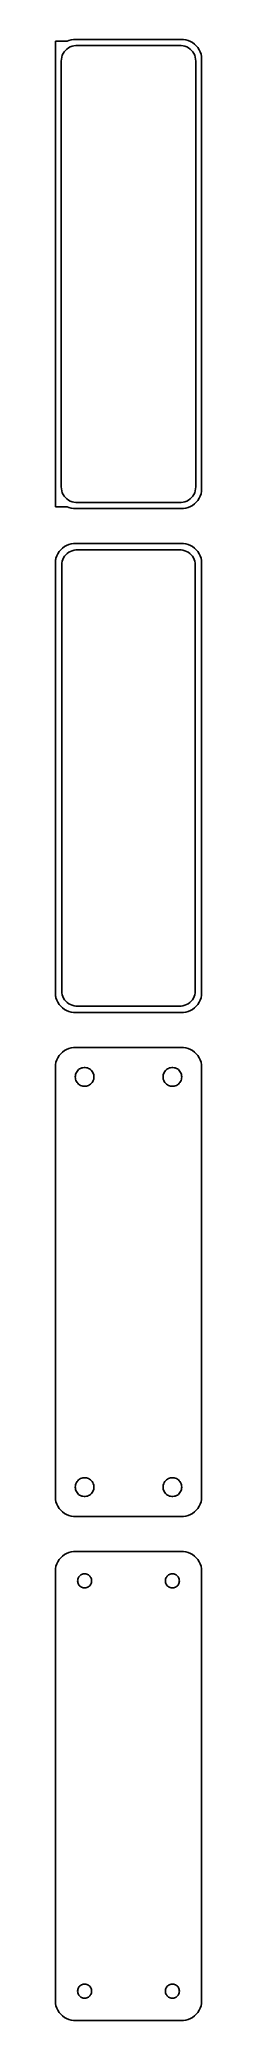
# Model space of a CAD drawing. Header units: metres. Extents: x -19 to 19, y 327 to 834.
import ezdxf

# ---------------------------------------------------------------- set-up
doc = ezdxf.new("R2010")
doc.units = ezdxf.units.M

msp = doc.modelspace()

# ---------------------------------------------------------------- linework, layer by layer
for p, q in [((-15.75, 833.615), (-18.75, 833.615)), ((-18.75, 833.615), (-18.75, 714.385)), ((-16.1659, 831.238), (-15.7997, 831.582)), ((-15.7997, 831.582), (-15.3933, 831.877)), ((-15.2951, 833.755), (-15.75, 833.575)), ((-15.75, 833.575), (-15.75, 833.615)), ((-15.3933, 831.877), (-14.9531, 832.119)), ((-14.6869, 833.911), (-15.2951, 833.755)), ((-14.9531, 832.119), (-14.4861, 832.304)), ((-14.0639, 833.99), (-14.6869, 833.911)), ((-14.4861, 832.304), (-13.9995, 832.429)), ((14.0639, 833.99), (-14.0639, 833.99)), ((-13.9995, 832.429), (-13.5012, 832.492)), ((-13.5012, 832.492), (13.5012, 832.492)), ((13.5012, 832.492), (13.9995, 832.429)), ((13.9995, 832.429), (14.4861, 832.304)), ((14.6869, 833.911), (14.0639, 833.99)), ((14.4861, 832.304), (14.9531, 832.119)), ((15.2951, 833.755), (14.6869, 833.911)), ((14.9531, 832.119), (15.3933, 831.877)), ((15.8789, 833.524), (15.2951, 833.755)), ((15.3933, 831.877), (15.7997, 831.582)), ((15.7997, 831.582), (16.1659, 831.238)), ((16.4291, 833.222), (15.8789, 833.524)), ((16.9371, 832.853), (16.4291, 833.222)), ((17.3948, 832.423), (16.9371, 832.853)), ((17.7951, 831.939), (17.3948, 832.423)), ((18.1315, 831.409), (17.7951, 831.939)), ((-17.25, 828.5), (-17.2184, 829.001)), ((-17.25, 719.5), (-17.25, 828.5)), ((-17.2184, 829.001), (-17.1243, 829.495)), ((-17.1243, 829.495), (-16.9691, 829.972)), ((-16.9691, 829.972), (-16.7552, 830.427)), ((-16.7552, 830.427), (-16.4861, 830.851)), ((-16.4861, 830.851), (-16.1659, 831.238)), ((16.1659, 831.238), (16.4861, 830.851)), ((16.4861, 830.851), (16.7552, 830.427)), ((16.7552, 830.427), (16.9691, 829.972)), ((16.9691, 829.972), (17.1243, 829.495)), ((17.1243, 829.495), (17.2184, 829.001)), ((17.2184, 829.001), (17.25, 828.5)), ((17.25, 828.5), (17.25, 719.5)), ((18.3989, 830.841), (18.1315, 831.409)), ((18.5929, 830.243), (18.3989, 830.841)), ((18.7106, 829.627), (18.5929, 830.243)), ((18.75, 829), (18.7106, 829.627)), ((18.75, 719), (18.75, 829)), ((-17.2184, 718.999), (-17.25, 719.5)), ((-17.1243, 718.505), (-17.2184, 718.999)), ((-16.9691, 718.028), (-17.1243, 718.505)), ((-16.7552, 717.573), (-16.9691, 718.028)), ((-16.4861, 717.149), (-16.7552, 717.573)), ((-16.1659, 716.762), (-16.4861, 717.149)), ((-15.7997, 716.418), (-16.1659, 716.762)), ((-15.3933, 716.123), (-15.7997, 716.418)), ((-14.9531, 715.881), (-15.3933, 716.123)), ((-14.4861, 715.696), (-14.9531, 715.881)), ((-13.9995, 715.571), (-14.4861, 715.696)), ((-13.5012, 715.508), (-13.9995, 715.571)), ((13.5012, 715.508), (-13.5012, 715.508)), ((13.9995, 715.571), (13.5012, 715.508)), ((14.4861, 715.696), (13.9995, 715.571)), ((14.9531, 715.881), (14.4861, 715.696)), ((15.3933, 716.123), (14.9531, 715.881)), ((15.7997, 716.418), (15.3933, 716.123)), ((16.1659, 716.762), (15.7997, 716.418)), ((16.4861, 717.149), (16.1659, 716.762)), ((16.4291, 714.778), (16.9371, 715.147)), ((16.7552, 717.573), (16.4861, 717.149)), ((16.9691, 718.028), (16.7552, 717.573)), ((16.9371, 715.147), (17.3948, 715.577)), ((17.1243, 718.505), (16.9691, 718.028)), ((17.2184, 718.999), (17.1243, 718.505)), ((17.25, 719.5), (17.2184, 718.999)), ((17.3948, 715.577), (17.7951, 716.061)), ((17.7951, 716.061), (18.1315, 716.591)), ((18.1315, 716.591), (18.3989, 717.159)), ((18.3989, 717.159), (18.5929, 717.757)), ((18.5929, 717.757), (18.7106, 718.373)), ((18.7106, 718.373), (18.75, 719)), ((-18.75, 714.385), (-15.75, 714.385)), ((-15.75, 714.385), (-15.75, 714.425)), ((-15.75, 714.425), (-15.2951, 714.245)), ((-15.2951, 714.245), (-14.6869, 714.089)), ((-14.6869, 714.089), (-14.0639, 714.01)), ((-14.0639, 714.01), (14.0639, 714.01)), ((14.0639, 714.01), (14.6869, 714.089)), ((14.6869, 714.089), (15.2951, 714.245)), ((15.2951, 714.245), (15.8789, 714.476)), ((15.8789, 714.476), (16.4291, 714.778)), ((-15.2951, 704.755), (-15.8789, 704.524)), ((-14.6869, 704.911), (-15.2951, 704.755)), ((-14.0639, 704.99), (-14.6869, 704.911)), ((14.0639, 704.99), (-14.0639, 704.99)), ((14.6869, 704.911), (14.0639, 704.99)), ((15.2951, 704.755), (14.6869, 704.911)), ((15.8789, 704.524), (15.2951, 704.755)), ((-18.65, 700.944), (-18.75, 700.944)), ((-18.75, 700.944), (-18.75, 589.056)), ((-18.5929, 701.243), (-18.65, 700.944)), ((-18.3989, 701.841), (-18.5929, 701.243)), ((-18.1315, 702.409), (-18.3989, 701.841)), ((-17.7951, 702.939), (-18.1315, 702.409)), ((-17.3948, 703.423), (-17.7951, 702.939)), ((-16.9371, 703.853), (-17.3948, 703.423)), ((-17.1226, 699.5), (-17.0921, 699.985)), ((-17.0921, 699.985), (-17.001, 700.463)), ((-17.001, 700.463), (-16.8507, 700.926)), ((-16.4291, 704.222), (-16.9371, 703.853)), ((-16.8507, 700.926), (-16.6436, 701.366)), ((-16.6436, 701.366), (-16.383, 701.776)), ((-15.8789, 704.524), (-16.4291, 704.222)), ((-16.383, 701.776), (-16.073, 702.151)), ((-16.073, 702.151), (-15.7185, 702.484)), ((-15.7185, 702.484), (-15.3251, 702.77)), ((-15.3251, 702.77), (-14.8989, 703.004)), ((-14.8989, 703.004), (-14.4467, 703.183)), ((-14.4467, 703.183), (-13.9756, 703.304)), ((-13.9756, 703.304), (-13.4932, 703.365)), ((-13.4932, 703.365), (13.4932, 703.365)), ((13.4932, 703.365), (13.9756, 703.304)), ((13.9756, 703.304), (14.4467, 703.183)), ((14.4467, 703.183), (14.8989, 703.004)), ((14.8989, 703.004), (15.3251, 702.77)), ((15.3251, 702.77), (15.7185, 702.484)), ((15.7185, 702.484), (16.073, 702.151)), ((16.4291, 704.222), (15.8789, 704.524)), ((16.073, 702.151), (16.383, 701.776)), ((16.383, 701.776), (16.6436, 701.366)), ((16.9371, 703.853), (16.4291, 704.222)), ((16.6436, 701.366), (16.8507, 700.926)), ((16.8507, 700.926), (17.001, 700.463)), ((17.3948, 703.423), (16.9371, 703.853)), ((17.001, 700.463), (17.0921, 699.985)), ((17.0921, 699.985), (17.1226, 699.5)), ((17.7951, 702.939), (17.3948, 703.423)), ((18.1315, 702.409), (17.7951, 702.939)), ((18.3989, 701.841), (18.1315, 702.409)), ((18.5929, 701.243), (18.3989, 701.841)), ((18.7106, 700.627), (18.5929, 701.243)), ((18.75, 700), (18.7106, 700.627)), ((18.75, 590), (18.75, 700)), ((-17.1226, 590.5), (-17.1226, 699.5)), ((17.1226, 699.5), (17.1226, 590.5)), ((-18.75, 589.056), (-18.65, 589.056)), ((-18.65, 589.056), (-18.5929, 588.757)), ((-18.5929, 588.757), (-18.3989, 588.159)), ((-18.3989, 588.159), (-18.1315, 587.591)), ((-17.0921, 590.015), (-17.1226, 590.5)), ((-17.001, 589.537), (-17.0921, 590.015)), ((-16.8507, 589.074), (-17.001, 589.537)), ((-16.6436, 588.634), (-16.8507, 589.074)), ((-16.383, 588.224), (-16.6436, 588.634)), ((-16.073, 587.849), (-16.383, 588.224)), ((16.383, 588.224), (16.073, 587.849)), ((16.6436, 588.634), (16.383, 588.224)), ((16.8507, 589.074), (16.6436, 588.634)), ((17.001, 589.537), (16.8507, 589.074)), ((17.0921, 590.015), (17.001, 589.537)), ((17.1226, 590.5), (17.0921, 590.015)), ((18.1315, 587.591), (18.3989, 588.159)), ((18.3989, 588.159), (18.5929, 588.757)), ((18.5929, 588.757), (18.7106, 589.373)), ((18.7106, 589.373), (18.75, 590)), ((-18.1315, 587.591), (-17.7951, 587.061)), ((-17.7951, 587.061), (-17.3948, 586.577)), ((-17.3948, 586.577), (-16.9371, 586.147)), ((-16.9371, 586.147), (-16.4291, 585.778)), ((-16.4291, 585.778), (-15.8789, 585.476)), ((-15.7185, 587.516), (-16.073, 587.849)), ((-15.8789, 585.476), (-15.2951, 585.245)), ((-15.3251, 587.23), (-15.7185, 587.516)), ((-14.8989, 586.996), (-15.3251, 587.23)), ((-15.2951, 585.245), (-14.6869, 585.089)), ((-14.4467, 586.817), (-14.8989, 586.996)), ((-14.6869, 585.089), (-14.0639, 585.01)), ((-13.9756, 586.696), (-14.4467, 586.817)), ((-14.0639, 585.01), (14.0639, 585.01)), ((-13.4932, 586.635), (-13.9756, 586.696)), ((13.4932, 586.635), (-13.4932, 586.635)), ((13.9756, 586.696), (13.4932, 586.635)), ((14.4467, 586.817), (13.9756, 586.696)), ((14.0639, 585.01), (14.6869, 585.089)), ((14.8989, 586.996), (14.4467, 586.817)), ((14.6869, 585.089), (15.2951, 585.245)), ((15.3251, 587.23), (14.8989, 586.996)), ((15.2951, 585.245), (15.8789, 585.476)), ((15.7185, 587.516), (15.3251, 587.23)), ((16.073, 587.849), (15.7185, 587.516)), ((15.8789, 585.476), (16.4291, 585.778)), ((16.4291, 585.778), (16.9371, 586.147)), ((16.9371, 586.147), (17.3948, 586.577)), ((17.3948, 586.577), (17.7951, 587.061)), ((17.7951, 587.061), (18.1315, 587.591)), ((-18.1315, 573.409), (-18.3989, 572.841)), ((-17.7951, 573.939), (-18.1315, 573.409)), ((-17.3948, 574.423), (-17.7951, 573.939)), ((-16.9371, 574.853), (-17.3948, 574.423)), ((-16.4291, 575.222), (-16.9371, 574.853)), ((-15.8789, 575.524), (-16.4291, 575.222)), ((-15.2951, 575.755), (-15.8789, 575.524)), ((-14.6869, 575.911), (-15.2951, 575.755)), ((-14.0639, 575.99), (-14.6869, 575.911)), ((14.0639, 575.99), (-14.0639, 575.99)), ((14.6869, 575.911), (14.0639, 575.99)), ((15.2951, 575.755), (14.6869, 575.911)), ((15.8789, 575.524), (15.2951, 575.755)), ((16.4291, 575.222), (15.8789, 575.524)), ((16.9371, 574.853), (16.4291, 575.222)), ((17.3948, 574.423), (16.9371, 574.853)), ((17.7951, 573.939), (17.3948, 574.423)), ((18.1315, 573.409), (17.7951, 573.939)), ((18.3989, 572.841), (18.1315, 573.409)), ((-18.7106, 571.627), (-18.75, 571)), ((-18.75, 571), (-18.75, 461)), ((-18.5929, 572.243), (-18.7106, 571.627)), ((-18.3989, 572.841), (-18.5929, 572.243)), ((-13.65, 568.5), (-13.6311, 568.801)), ((-13.6311, 568.199), (-13.65, 568.5)), ((-13.6311, 568.801), (-13.5746, 569.097)), ((-13.5746, 567.903), (-13.6311, 568.199)), ((-13.5746, 569.097), (-13.4815, 569.383)), ((-13.4815, 567.617), (-13.5746, 567.903)), ((-13.4815, 569.383), (-13.3531, 569.656)), ((-13.3531, 569.656), (-13.1916, 569.911)), ((-13.1916, 569.911), (-12.9995, 570.143)), ((-12.9995, 570.143), (-12.7798, 570.349)), ((-12.7798, 570.349), (-12.536, 570.526)), ((-12.536, 570.526), (-12.2719, 570.672)), ((-12.2719, 570.672), (-11.9916, 570.783)), ((-11.9916, 570.783), (-11.6997, 570.857)), ((-11.6997, 570.857), (-11.4007, 570.895)), ((-11.4007, 570.895), (-11.0993, 570.895)), ((-11.0993, 570.895), (-10.8003, 570.857)), ((-10.8003, 570.857), (-10.5083, 570.783)), ((-10.5083, 570.783), (-10.2281, 570.672)), ((-10.2281, 570.672), (-9.964, 570.526)), ((-9.964, 570.526), (-9.72017, 570.349)), ((-9.72017, 570.349), (-9.50047, 570.143)), ((-9.50047, 570.143), (-9.30835, 569.911)), ((-9.30835, 569.911), (-9.14685, 569.656)), ((-9.14685, 569.656), (-9.01852, 569.383)), ((-9.01852, 569.383), (-8.9254, 569.097)), ((-8.9254, 567.903), (-9.01852, 567.617)), ((-8.9254, 569.097), (-8.86891, 568.801)), ((-8.86891, 568.199), (-8.9254, 567.903)), ((-8.86891, 568.801), (-8.84999, 568.5)), ((-8.84999, 568.5), (-8.86891, 568.199)), ((8.84999, 568.5), (8.86891, 568.801)), ((8.86891, 568.199), (8.84999, 568.5)), ((8.86891, 568.801), (8.9254, 569.097)), ((8.9254, 567.903), (8.86891, 568.199)), ((8.9254, 569.097), (9.01852, 569.383)), ((9.01852, 567.617), (8.9254, 567.903)), ((9.01852, 569.383), (9.14685, 569.656)), ((9.14685, 569.656), (9.30835, 569.911)), ((9.30835, 569.911), (9.50047, 570.143)), ((9.50047, 570.143), (9.72017, 570.349)), ((9.72017, 570.349), (9.964, 570.526)), ((9.964, 570.526), (10.2281, 570.672)), ((10.2281, 570.672), (10.5083, 570.783)), ((10.5083, 570.783), (10.8003, 570.857)), ((10.8003, 570.857), (11.0993, 570.895)), ((11.0993, 570.895), (11.4007, 570.895)), ((11.4007, 570.895), (11.6997, 570.857)), ((11.6997, 570.857), (11.9916, 570.783)), ((11.9916, 570.783), (12.2719, 570.672)), ((12.2719, 570.672), (12.536, 570.526)), ((12.536, 570.526), (12.7798, 570.349)), ((12.7798, 570.349), (12.9995, 570.143)), ((12.9995, 570.143), (13.1916, 569.911)), ((13.1916, 569.911), (13.3531, 569.656)), ((13.3531, 569.656), (13.4815, 569.383)), ((13.4815, 569.383), (13.5746, 569.097)), ((13.5746, 567.903), (13.4815, 567.617)), ((13.5746, 569.097), (13.6311, 568.801)), ((13.6311, 568.199), (13.5746, 567.903)), ((13.6311, 568.801), (13.65, 568.5)), ((13.65, 568.5), (13.6311, 568.199)), ((18.5929, 572.243), (18.3989, 572.841)), ((18.7106, 571.627), (18.5929, 572.243)), ((18.75, 571), (18.7106, 571.627)), ((18.75, 461), (18.75, 571)), ((-13.3531, 567.344), (-13.4815, 567.617)), ((-13.1916, 567.089), (-13.3531, 567.344)), ((-12.9995, 566.857), (-13.1916, 567.089)), ((-12.7798, 566.651), (-12.9995, 566.857)), ((-12.536, 566.474), (-12.7798, 566.651)), ((-12.2719, 566.328), (-12.536, 566.474)), ((-11.9916, 566.217), (-12.2719, 566.328)), ((-11.6997, 566.143), (-11.9916, 566.217)), ((-11.4007, 566.105), (-11.6997, 566.143)), ((-11.0993, 566.105), (-11.4007, 566.105)), ((-10.8003, 566.143), (-11.0993, 566.105)), ((-10.5083, 566.217), (-10.8003, 566.143)), ((-10.2281, 566.328), (-10.5083, 566.217)), ((-9.964, 566.474), (-10.2281, 566.328)), ((-9.72017, 566.651), (-9.964, 566.474)), ((-9.50047, 566.857), (-9.72017, 566.651)), ((-9.30835, 567.089), (-9.50047, 566.857)), ((-9.14685, 567.344), (-9.30835, 567.089)), ((-9.01852, 567.617), (-9.14685, 567.344)), ((9.14685, 567.344), (9.01852, 567.617)), ((9.30835, 567.089), (9.14685, 567.344)), ((9.50047, 566.857), (9.30835, 567.089)), ((9.72017, 566.651), (9.50047, 566.857)), ((9.964, 566.474), (9.72017, 566.651)), ((10.2281, 566.328), (9.964, 566.474)), ((10.5083, 566.217), (10.2281, 566.328)), ((10.8003, 566.143), (10.5083, 566.217)), ((11.0993, 566.105), (10.8003, 566.143)), ((11.4007, 566.105), (11.0993, 566.105)), ((11.6997, 566.143), (11.4007, 566.105)), ((11.9916, 566.217), (11.6997, 566.143)), ((12.2719, 566.328), (11.9916, 566.217)), ((12.536, 566.474), (12.2719, 566.328)), ((12.7798, 566.651), (12.536, 566.474)), ((12.9995, 566.857), (12.7798, 566.651)), ((13.1916, 567.089), (12.9995, 566.857)), ((13.3531, 567.344), (13.1916, 567.089)), ((13.4815, 567.617), (13.3531, 567.344)), ((-13.65, 463.5), (-13.6311, 463.801)), ((-13.6311, 463.199), (-13.65, 463.5)), ((-13.6311, 463.801), (-13.5746, 464.097)), ((-13.5746, 462.903), (-13.6311, 463.199)), ((-13.5746, 464.097), (-13.4815, 464.383)), ((-13.4815, 462.617), (-13.5746, 462.903)), ((-13.4815, 464.383), (-13.3531, 464.656)), ((-13.3531, 462.344), (-13.4815, 462.617)), ((-13.3531, 464.656), (-13.1916, 464.911)), ((-13.1916, 462.089), (-13.3531, 462.344)), ((-13.1916, 464.911), (-12.9995, 465.143)), ((-12.9995, 461.857), (-13.1916, 462.089)), ((-12.9995, 465.143), (-12.7798, 465.349)), ((-12.7798, 461.651), (-12.9995, 461.857)), ((-12.7798, 465.349), (-12.536, 465.526)), ((-12.536, 461.474), (-12.7798, 461.651)), ((-12.536, 465.526), (-12.2719, 465.672)), ((-12.2719, 461.328), (-12.536, 461.474)), ((-12.2719, 465.672), (-11.9916, 465.783)), ((-11.9916, 465.783), (-11.6997, 465.857)), ((-11.6997, 465.857), (-11.4007, 465.895)), ((-11.4007, 465.895), (-11.0993, 465.895)), ((-11.0993, 465.895), (-10.8003, 465.857)), ((-10.8003, 465.857), (-10.5083, 465.783)), ((-10.5083, 465.783), (-10.2281, 465.672)), ((-10.2281, 465.672), (-9.964, 465.526)), ((-9.964, 461.474), (-10.2281, 461.328)), ((-9.964, 465.526), (-9.72017, 465.349)), ((-9.72017, 461.651), (-9.964, 461.474)), ((-9.72017, 465.349), (-9.50047, 465.143)), ((-9.50047, 461.857), (-9.72017, 461.651)), ((-9.50047, 465.143), (-9.30835, 464.911)), ((-9.30835, 462.089), (-9.50047, 461.857)), ((-9.30835, 464.911), (-9.14685, 464.656)), ((-9.14685, 462.344), (-9.30835, 462.089)), ((-9.14685, 464.656), (-9.01852, 464.383)), ((-9.01852, 462.617), (-9.14685, 462.344)), ((-9.01852, 464.383), (-8.9254, 464.097)), ((-8.9254, 462.903), (-9.01852, 462.617)), ((-8.9254, 464.097), (-8.86891, 463.801)), ((-8.86891, 463.199), (-8.9254, 462.903)), ((-8.86891, 463.801), (-8.84999, 463.5)), ((-8.84999, 463.5), (-8.86891, 463.199)), ((8.84999, 463.5), (8.86891, 463.801)), ((8.86891, 463.199), (8.84999, 463.5)), ((8.86891, 463.801), (8.9254, 464.097)), ((8.9254, 462.903), (8.86891, 463.199)), ((8.9254, 464.097), (9.01852, 464.383)), ((9.01852, 462.617), (8.9254, 462.903)), ((9.01852, 464.383), (9.14685, 464.656)), ((9.14685, 462.344), (9.01852, 462.617)), ((9.14685, 464.656), (9.30835, 464.911)), ((9.30835, 462.089), (9.14685, 462.344)), ((9.30835, 464.911), (9.50047, 465.143)), ((9.50047, 461.857), (9.30835, 462.089)), ((9.50047, 465.143), (9.72017, 465.349)), ((9.72017, 461.651), (9.50047, 461.857)), ((9.72017, 465.349), (9.964, 465.526)), ((9.964, 461.474), (9.72017, 461.651)), ((9.964, 465.526), (10.2281, 465.672)), ((10.2281, 461.328), (9.964, 461.474)), ((10.2281, 465.672), (10.5083, 465.783)), ((10.5083, 465.783), (10.8003, 465.857)), ((10.8003, 465.857), (11.0993, 465.895)), ((11.0993, 465.895), (11.4007, 465.895)), ((11.4007, 465.895), (11.6997, 465.857)), ((11.6997, 465.857), (11.9916, 465.783)), ((11.9916, 465.783), (12.2719, 465.672)), ((12.2719, 465.672), (12.536, 465.526)), ((12.536, 461.474), (12.2719, 461.328)), ((12.536, 465.526), (12.7798, 465.349)), ((12.7798, 461.651), (12.536, 461.474)), ((12.7798, 465.349), (12.9995, 465.143)), ((12.9995, 461.857), (12.7798, 461.651)), ((12.9995, 465.143), (13.1916, 464.911)), ((13.1916, 462.089), (12.9995, 461.857)), ((13.1916, 464.911), (13.3531, 464.656)), ((13.3531, 462.344), (13.1916, 462.089)), ((13.3531, 464.656), (13.4815, 464.383)), ((13.4815, 462.617), (13.3531, 462.344)), ((13.4815, 464.383), (13.5746, 464.097)), ((13.5746, 462.903), (13.4815, 462.617)), ((13.5746, 464.097), (13.6311, 463.801)), ((13.6311, 463.199), (13.5746, 462.903)), ((13.6311, 463.801), (13.65, 463.5)), ((13.65, 463.5), (13.6311, 463.199)), ((-18.75, 461), (-18.7106, 460.373)), ((-18.7106, 460.373), (-18.5929, 459.757)), ((-18.5929, 459.757), (-18.3989, 459.159)), ((-18.3989, 459.159), (-18.1315, 458.591)), ((-18.1315, 458.591), (-17.7951, 458.061)), ((-17.7951, 458.061), (-17.3948, 457.577)), ((-17.3948, 457.577), (-16.9371, 457.147)), ((-16.9371, 457.147), (-16.4291, 456.778)), ((-16.4291, 456.778), (-15.8789, 456.476)), ((-15.8789, 456.476), (-15.2951, 456.245)), ((-11.9916, 461.217), (-12.2719, 461.328)), ((-11.6997, 461.143), (-11.9916, 461.217)), ((-11.4007, 461.105), (-11.6997, 461.143)), ((-11.0993, 461.105), (-11.4007, 461.105)), ((-10.8003, 461.143), (-11.0993, 461.105)), ((-10.5083, 461.217), (-10.8003, 461.143)), ((-10.2281, 461.328), (-10.5083, 461.217)), ((10.5083, 461.217), (10.2281, 461.328)), ((10.8003, 461.143), (10.5083, 461.217)), ((11.0993, 461.105), (10.8003, 461.143)), ((11.4007, 461.105), (11.0993, 461.105)), ((11.6997, 461.143), (11.4007, 461.105)), ((11.9916, 461.217), (11.6997, 461.143)), ((12.2719, 461.328), (11.9916, 461.217)), ((15.2951, 456.245), (15.8789, 456.476)), ((15.8789, 456.476), (16.4291, 456.778)), ((16.4291, 456.778), (16.9371, 457.147)), ((16.9371, 457.147), (17.3948, 457.577)), ((17.3948, 457.577), (17.7951, 458.061)), ((17.7951, 458.061), (18.1315, 458.591)), ((18.1315, 458.591), (18.3989, 459.159)), ((18.3989, 459.159), (18.5929, 459.757)), ((18.5929, 459.757), (18.7106, 460.373)), ((18.7106, 460.373), (18.75, 461)), ((-15.2951, 456.245), (-14.6869, 456.089)), ((-14.6869, 456.089), (-14.0639, 456.01)), ((-14.0639, 456.01), (14.0639, 456.01)), ((14.0639, 456.01), (14.6869, 456.089)), ((14.6869, 456.089), (15.2951, 456.245)), ((-16.4291, 446.222), (-16.9371, 445.853)), ((-15.8789, 446.524), (-16.4291, 446.222)), ((-15.2951, 446.755), (-15.8789, 446.524)), ((-14.6869, 446.911), (-15.2951, 446.755)), ((-14.0639, 446.99), (-14.6869, 446.911)), ((14.0639, 446.99), (-14.0639, 446.99)), ((14.6869, 446.911), (14.0639, 446.99)), ((15.2951, 446.755), (14.6869, 446.911)), ((15.8789, 446.524), (15.2951, 446.755)), ((16.4291, 446.222), (15.8789, 446.524)), ((16.9371, 445.853), (16.4291, 446.222)), ((-18.7106, 442.627), (-18.75, 442)), ((-18.75, 442), (-18.75, 332)), ((-18.5929, 443.243), (-18.7106, 442.627)), ((-18.3989, 443.841), (-18.5929, 443.243)), ((-18.1315, 444.409), (-18.3989, 443.841)), ((-17.7951, 444.939), (-18.1315, 444.409)), ((-17.3948, 445.423), (-17.7951, 444.939)), ((-16.9371, 445.853), (-17.3948, 445.423)), ((-12.2145, 441.02), (-12.0164, 441.129)), ((-12.0164, 441.129), (-11.8062, 441.212)), ((-11.8062, 441.212), (-11.5873, 441.268)), ((-11.5873, 441.268), (-11.363, 441.296)), ((-11.363, 441.296), (-11.137, 441.296)), ((-11.137, 441.296), (-10.9127, 441.268)), ((-10.9127, 441.268), (-10.6938, 441.212)), ((-10.6938, 441.212), (-10.4836, 441.129)), ((-10.4836, 441.129), (-10.2855, 441.02)), ((10.2855, 441.02), (10.4836, 441.129)), ((10.4836, 441.129), (10.6938, 441.212)), ((10.6938, 441.212), (10.9127, 441.268)), ((10.9127, 441.268), (11.137, 441.296)), ((11.137, 441.296), (11.363, 441.296)), ((11.363, 441.296), (11.5873, 441.268)), ((11.5873, 441.268), (11.8062, 441.212)), ((11.8062, 441.212), (12.0164, 441.129)), ((12.0164, 441.129), (12.2145, 441.02)), ((17.3948, 445.423), (16.9371, 445.853)), ((17.7951, 444.939), (17.3948, 445.423)), ((18.1315, 444.409), (17.7951, 444.939)), ((18.3989, 443.841), (18.1315, 444.409)), ((18.5929, 443.243), (18.3989, 443.841)), ((18.7106, 442.627), (18.5929, 443.243)), ((18.75, 442), (18.7106, 442.627)), ((18.75, 332), (18.75, 442)), ((-13.05, 439.5), (-13.0358, 439.726)), ((-13.0358, 439.274), (-13.05, 439.5)), ((-13.0358, 439.726), (-12.9934, 439.948)), ((-12.9934, 439.052), (-13.0358, 439.274)), ((-12.9934, 439.948), (-12.9236, 440.163)), ((-12.9236, 438.837), (-12.9934, 439.052)), ((-12.9236, 440.163), (-12.8273, 440.367)), ((-12.8273, 438.633), (-12.9236, 438.837)), ((-12.8273, 440.367), (-12.7062, 440.558)), ((-12.7062, 438.442), (-12.8273, 438.633)), ((-12.7062, 440.558), (-12.5621, 440.732)), ((-12.5621, 438.268), (-12.7062, 438.442)), ((-12.5621, 440.732), (-12.3974, 440.887)), ((-12.3974, 438.113), (-12.5621, 438.268)), ((-12.3974, 440.887), (-12.2145, 441.02)), ((-12.2145, 437.98), (-12.3974, 438.113)), ((-12.0164, 437.871), (-12.2145, 437.98)), ((-11.8062, 437.788), (-12.0164, 437.871)), ((-11.5873, 437.732), (-11.8062, 437.788)), ((-11.363, 437.704), (-11.5873, 437.732)), ((-11.137, 437.704), (-11.363, 437.704)), ((-10.9127, 437.732), (-11.137, 437.704)), ((-10.6938, 437.788), (-10.9127, 437.732)), ((-10.4836, 437.871), (-10.6938, 437.788)), ((-10.2855, 437.98), (-10.4836, 437.871)), ((-10.2855, 441.02), (-10.1026, 440.887)), ((-10.1026, 438.113), (-10.2855, 437.98)), ((-10.1026, 440.887), (-9.93785, 440.732)), ((-9.93785, 438.268), (-10.1026, 438.113)), ((-9.93785, 440.732), (-9.79376, 440.558)), ((-9.79376, 438.442), (-9.93785, 438.268)), ((-9.79376, 440.558), (-9.67264, 440.367)), ((-9.67264, 438.633), (-9.79376, 438.442)), ((-9.67264, 440.367), (-9.5764, 440.163)), ((-9.5764, 438.837), (-9.67264, 438.633)), ((-9.5764, 440.163), (-9.50655, 439.948)), ((-9.50655, 439.052), (-9.5764, 438.837)), ((-9.50655, 439.948), (-9.46419, 439.726)), ((-9.46419, 439.274), (-9.50655, 439.052)), ((-9.46419, 439.726), (-9.45, 439.5)), ((-9.45, 439.5), (-9.46419, 439.274)), ((9.45, 439.5), (9.46419, 439.726)), ((9.46419, 439.274), (9.45, 439.5)), ((9.46419, 439.726), (9.50655, 439.948)), ((9.50655, 439.052), (9.46419, 439.274)), ((9.50655, 439.948), (9.5764, 440.163)), ((9.5764, 438.837), (9.50655, 439.052)), ((9.5764, 440.163), (9.67264, 440.367)), ((9.67264, 438.633), (9.5764, 438.837)), ((9.67264, 440.367), (9.79376, 440.558)), ((9.79376, 438.442), (9.67264, 438.633)), ((9.79376, 440.558), (9.93785, 440.732)), ((9.93785, 438.268), (9.79376, 438.442)), ((9.93785, 440.732), (10.1026, 440.887)), ((10.1026, 438.113), (9.93785, 438.268)), ((10.1026, 440.887), (10.2855, 441.02)), ((10.2855, 437.98), (10.1026, 438.113)), ((10.4836, 437.871), (10.2855, 437.98)), ((10.6938, 437.788), (10.4836, 437.871)), ((10.9127, 437.732), (10.6938, 437.788)), ((11.137, 437.704), (10.9127, 437.732)), ((11.363, 437.704), (11.137, 437.704)), ((11.5873, 437.732), (11.363, 437.704)), ((11.8062, 437.788), (11.5873, 437.732)), ((12.0164, 437.871), (11.8062, 437.788)), ((12.2145, 437.98), (12.0164, 437.871)), ((12.2145, 441.02), (12.3974, 440.887)), ((12.3974, 438.113), (12.2145, 437.98)), ((12.3974, 440.887), (12.5621, 440.732)), ((12.5621, 438.268), (12.3974, 438.113)), ((12.5621, 440.732), (12.7062, 440.558)), ((12.7062, 438.442), (12.5621, 438.268)), ((12.7062, 440.558), (12.8273, 440.367)), ((12.8273, 438.633), (12.7062, 438.442)), ((12.8273, 440.367), (12.9236, 440.163)), ((12.9236, 438.837), (12.8273, 438.633)), ((12.9236, 440.163), (12.9934, 439.948)), ((12.9934, 439.052), (12.9236, 438.837)), ((12.9934, 439.948), (13.0358, 439.726)), ((13.0358, 439.274), (12.9934, 439.052)), ((13.0358, 439.726), (13.05, 439.5)), ((13.05, 439.5), (13.0358, 439.274)), ((-13.05, 334.5), (-13.0358, 334.726)), ((-13.0358, 334.726), (-12.9934, 334.948)), ((-12.9934, 334.948), (-12.9236, 335.163)), ((-12.9236, 335.163), (-12.8273, 335.367)), ((-12.8273, 335.367), (-12.7062, 335.558)), ((-12.7062, 335.558), (-12.5621, 335.732)), ((-12.5621, 335.732), (-12.3974, 335.887)), ((-12.3974, 335.887), (-12.2145, 336.02)), ((-12.2145, 336.02), (-12.0164, 336.129)), ((-12.0164, 336.129), (-11.8062, 336.212)), ((-11.8062, 336.212), (-11.5873, 336.268)), ((-11.5873, 336.268), (-11.363, 336.296)), ((-11.363, 336.296), (-11.137, 336.296)), ((-11.137, 336.296), (-10.9127, 336.268)), ((-10.9127, 336.268), (-10.6938, 336.212)), ((-10.6938, 336.212), (-10.4836, 336.129)), ((-10.4836, 336.129), (-10.2855, 336.02)), ((-10.2855, 336.02), (-10.1026, 335.887)), ((-10.1026, 335.887), (-9.93785, 335.732)), ((-9.93785, 335.732), (-9.79376, 335.558)), ((-9.79376, 335.558), (-9.67264, 335.367)), ((-9.67264, 335.367), (-9.5764, 335.163)), ((-9.5764, 335.163), (-9.50655, 334.948)), ((-9.50655, 334.948), (-9.46419, 334.726)), ((-9.46419, 334.726), (-9.45, 334.5)), ((9.45, 334.5), (9.46419, 334.726)), ((9.46419, 334.726), (9.50655, 334.948)), ((9.50655, 334.948), (9.5764, 335.163)), ((9.5764, 335.163), (9.67264, 335.367)), ((9.67264, 335.367), (9.79376, 335.558)), ((9.79376, 335.558), (9.93785, 335.732)), ((9.93785, 335.732), (10.1026, 335.887)), ((10.1026, 335.887), (10.2855, 336.02)), ((10.2855, 336.02), (10.4836, 336.129)), ((10.4836, 336.129), (10.6938, 336.212)), ((10.6938, 336.212), (10.9127, 336.268)), ((10.9127, 336.268), (11.137, 336.296)), ((11.137, 336.296), (11.363, 336.296)), ((11.363, 336.296), (11.5873, 336.268)), ((11.5873, 336.268), (11.8062, 336.212)), ((11.8062, 336.212), (12.0164, 336.129)), ((12.0164, 336.129), (12.2145, 336.02)), ((12.2145, 336.02), (12.3974, 335.887)), ((12.3974, 335.887), (12.5621, 335.732)), ((12.5621, 335.732), (12.7062, 335.558)), ((12.7062, 335.558), (12.8273, 335.367)), ((12.8273, 335.367), (12.9236, 335.163)), ((12.9236, 335.163), (12.9934, 334.948)), ((12.9934, 334.948), (13.0358, 334.726)), ((13.0358, 334.726), (13.05, 334.5)), ((-18.75, 332), (-18.7106, 331.373)), ((-18.7106, 331.373), (-18.5929, 330.757)), ((-18.5929, 330.757), (-18.3989, 330.159)), ((-18.3989, 330.159), (-18.1315, 329.591)), ((-18.1315, 329.591), (-17.7951, 329.061)), ((-13.0358, 334.274), (-13.05, 334.5)), ((-12.9934, 334.052), (-13.0358, 334.274)), ((-12.9236, 333.837), (-12.9934, 334.052)), ((-12.8273, 333.633), (-12.9236, 333.837)), ((-12.7062, 333.442), (-12.8273, 333.633)), ((-12.5621, 333.268), (-12.7062, 333.442)), ((-12.3974, 333.113), (-12.5621, 333.268)), ((-12.2145, 332.98), (-12.3974, 333.113)), ((-12.0164, 332.871), (-12.2145, 332.98)), ((-11.8062, 332.788), (-12.0164, 332.871)), ((-11.5873, 332.732), (-11.8062, 332.788)), ((-11.363, 332.704), (-11.5873, 332.732)), ((-11.137, 332.704), (-11.363, 332.704)), ((-10.9127, 332.732), (-11.137, 332.704)), ((-10.6938, 332.788), (-10.9127, 332.732)), ((-10.4836, 332.871), (-10.6938, 332.788)), ((-10.2855, 332.98), (-10.4836, 332.871)), ((-10.1026, 333.113), (-10.2855, 332.98)), ((-9.93785, 333.268), (-10.1026, 333.113)), ((-9.79376, 333.442), (-9.93785, 333.268)), ((-9.67264, 333.633), (-9.79376, 333.442)), ((-9.5764, 333.837), (-9.67264, 333.633)), ((-9.50655, 334.052), (-9.5764, 333.837)), ((-9.46419, 334.274), (-9.50655, 334.052)), ((-9.45, 334.5), (-9.46419, 334.274)), ((9.46419, 334.274), (9.45, 334.5)), ((9.50655, 334.052), (9.46419, 334.274)), ((9.5764, 333.837), (9.50655, 334.052)), ((9.67264, 333.633), (9.5764, 333.837)), ((9.79376, 333.442), (9.67264, 333.633)), ((9.93785, 333.268), (9.79376, 333.442)), ((10.1026, 333.113), (9.93785, 333.268)), ((10.2855, 332.98), (10.1026, 333.113)), ((10.4836, 332.871), (10.2855, 332.98)), ((10.6938, 332.788), (10.4836, 332.871)), ((10.9127, 332.732), (10.6938, 332.788)), ((11.137, 332.704), (10.9127, 332.732)), ((11.363, 332.704), (11.137, 332.704)), ((11.5873, 332.732), (11.363, 332.704)), ((11.8062, 332.788), (11.5873, 332.732)), ((12.0164, 332.871), (11.8062, 332.788)), ((12.2145, 332.98), (12.0164, 332.871)), ((12.3974, 333.113), (12.2145, 332.98)), ((12.5621, 333.268), (12.3974, 333.113)), ((12.7062, 333.442), (12.5621, 333.268)), ((12.8273, 333.633), (12.7062, 333.442)), ((12.9236, 333.837), (12.8273, 333.633)), ((12.9934, 334.052), (12.9236, 333.837)), ((13.0358, 334.274), (12.9934, 334.052)), ((13.05, 334.5), (13.0358, 334.274)), ((17.7951, 329.061), (18.1315, 329.591)), ((18.1315, 329.591), (18.3989, 330.159)), ((18.3989, 330.159), (18.5929, 330.757)), ((18.5929, 330.757), (18.7106, 331.373)), ((18.7106, 331.373), (18.75, 332)), ((-17.7951, 329.061), (-17.3948, 328.577)), ((-17.3948, 328.577), (-16.9371, 328.147)), ((-16.9371, 328.147), (-16.4291, 327.778)), ((-16.4291, 327.778), (-15.8789, 327.476)), ((-15.8789, 327.476), (-15.2951, 327.245)), ((-15.2951, 327.245), (-14.6869, 327.089)), ((-14.6869, 327.089), (-14.0639, 327.01)), ((-14.0639, 327.01), (14.0639, 327.01)), ((14.0639, 327.01), (14.6869, 327.089)), ((14.6869, 327.089), (15.2951, 327.245)), ((15.2951, 327.245), (15.8789, 327.476)), ((15.8789, 327.476), (16.4291, 327.778)), ((16.4291, 327.778), (16.9371, 328.147)), ((16.9371, 328.147), (17.3948, 328.577)), ((17.3948, 328.577), (17.7951, 329.061))]:
    msp.add_line(p, q)

doc.saveas('drawing.dxf')
